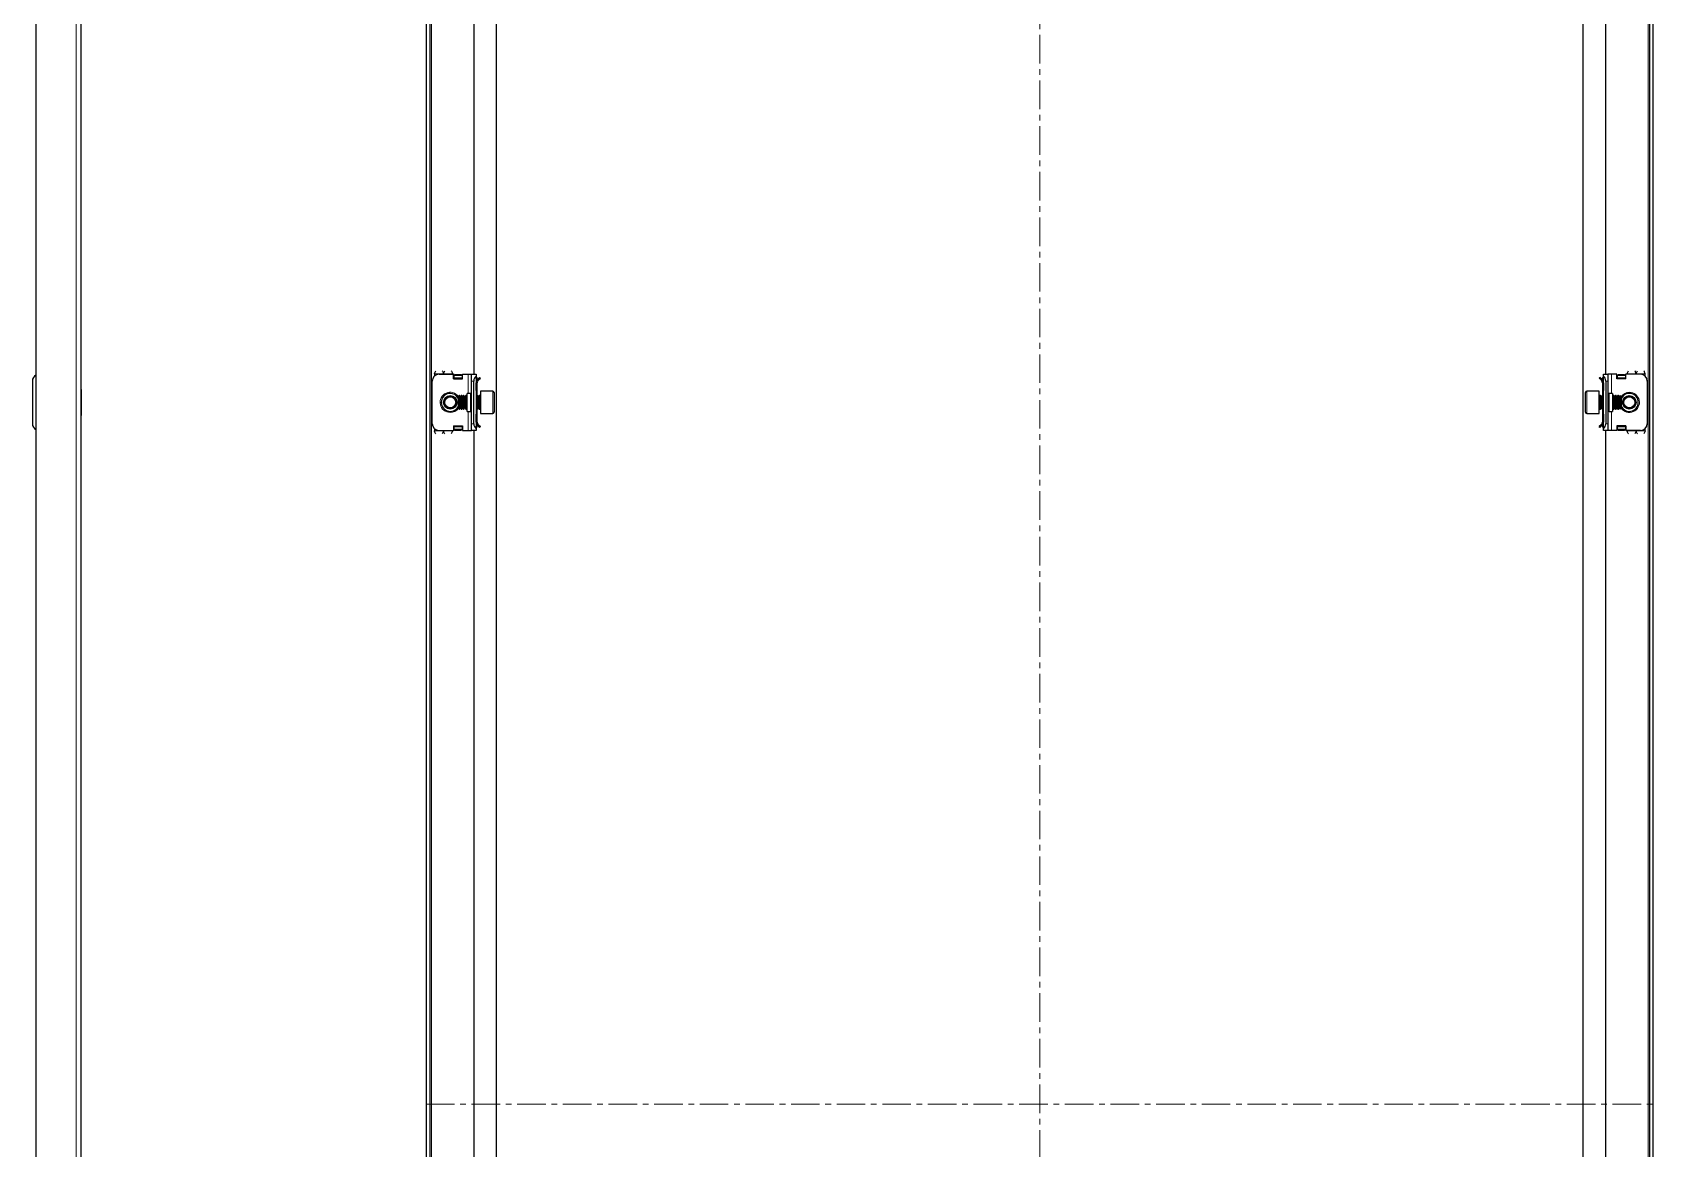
# Model space of a CAD drawing. Header units: millimetres. Extents: x -52 to 1490, y -693 to 1285.
# Drawn here: x 768 to 1490, y 291 to 788 of the extents above; entities that cross this region are included whole.
import ezdxf

# ---------------------------------------------------------------- set-up
doc = ezdxf.new("R2010")
doc.units = ezdxf.units.MM
doc.linetypes.add('CENTERX2', pattern=[20.32, 12.7, -2.54, 2.54, -2.54])
doc.layers.add('FORMAT', color=7, linetype='Continuous')

msp = doc.modelspace()

# ---------------------------------------------------------------- linework, layer by layer
at = {"color": 7, "linetype": 'Continuous', "lineweight": 25}
for p, q in [((769.88, 1191.69), (769.88, -569.31)), ((943.91, -569.31), (943.91, 1191.69)), ((945.41, -569.31), (945.41, 1191.69)), ((1488.41, 1191.69), (1488.41, -569.31)), ((1489.91, 1191.69), (1489.91, -569.31)), ((789.88, 1189.59), (789.88, -567.21)), ((974.91, 1160.69), (974.91, -538.31)), ((1458.91, -538.31), (1458.91, 1160.69)), ((964.91, 1111.19), (964.91, 636.19)), ((1468.91, 636.19), (1468.91, 1111.19)), ((947.41, 636.44), (947.41, 635.42)), ((949.41, 636.19), (955.91, 636.19)), ((955.41, 636.44), (955.41, 636.19)), ((955.91, 634.19), (955.91, 636.19)), ((956.11, 636.07), (955.91, 636.07)), ((956.11, 634.19), (956.11, 636.07)), ((956.16, 635.81), (956.66, 636.16)), ((956.66, 635.81), (956.16, 635.45)), ((956.16, 635.45), (956.16, 635.81)), ((956.16, 634.54), (956.16, 635.45)), ((956.66, 636.16), (956.66, 635.81)), ((956.66, 636.16), (959.16, 636.16)), ((956.66, 635.81), (959.16, 635.81)), ((959.16, 635.81), (959.16, 636.16)), ((959.16, 636.16), (959.66, 635.81)), ((959.66, 635.45), (959.16, 635.81)), ((959.66, 635.81), (959.66, 635.45)), ((959.66, 635.45), (959.66, 634.54)), ((959.91, 634.19), (959.91, 636.19)), ((959.91, 636.19), (962.41, 636.19)), ((962.41, 636.19), (963.91, 636.19)), ((963.91, 636.19), (965.91, 636.19)), ((963.91, 633.19), (963.91, 636.19)), ((965.91, 636.19), (965.91, 635.42)), ((965.91, 635.42), (965.91, 611.95)), ((1467.91, 636.19), (1469.91, 636.19)), ((1467.91, 635.42), (1467.91, 636.19)), ((1467.91, 611.95), (1467.91, 635.42)), ((1469.91, 636.19), (1469.91, 633.19)), ((1471.41, 636.19), (1469.91, 636.19)), ((1473.91, 636.19), (1471.41, 636.19)), ((1473.91, 634.19), (1473.91, 636.19)), ((1474.16, 635.81), (1474.66, 636.16)), ((1474.66, 635.81), (1474.16, 635.45)), ((1474.16, 635.45), (1474.16, 635.81)), ((1474.16, 634.54), (1474.16, 635.45)), ((1474.66, 636.16), (1474.66, 635.81)), ((1474.66, 636.16), (1477.16, 636.16)), ((1474.66, 635.81), (1477.16, 635.81)), ((1477.16, 635.81), (1477.16, 636.16)), ((1477.16, 636.16), (1477.66, 635.81)), ((1477.66, 635.45), (1477.16, 635.81)), ((1477.66, 635.81), (1477.66, 635.45)), ((1477.66, 635.45), (1477.66, 634.54)), ((1477.71, 636.07), (1477.71, 634.19)), ((1477.91, 636.07), (1477.71, 636.07)), ((1477.91, 634.19), (1477.91, 636.19)), ((1484.41, 636.19), (1477.91, 636.19)), ((1478.41, 636.19), (1478.41, 636.44)), ((1486.41, 635.42), (1486.41, 636.44)), ((768.38, 633.19), (768.38, 614.19)), ((790.13, 629.47), (789.88, 629.47)), ((790.13, 629.47), (790.13, 628.75)), ((790.13, 628.75), (790.13, 617.9)), ((946.41, 614.19), (946.41, 633.19)), ((955.91, 634.19), (959.91, 634.19)), ((956.16, 634.19), (956.16, 634.54)), ((959.66, 634.54), (959.66, 634.19)), ((963.91, 614.19), (963.91, 633.19)), ((964.91, 614.19), (964.91, 633.19)), ((965.91, 635.1), (966.11, 634.89)), ((966.41, 632.44), (965.91, 632.44)), ((965.91, 628.94), (965.91, 632.44)), ((966.41, 628.94), (965.91, 628.94)), ((966.41, 634.19), (966.41, 633.73)), ((966.41, 628.94), (966.41, 632.44)), ((966.41, 626.69), (966.41, 628.94)), ((966.49, 633.85), (967.47, 634.83)), ((966.84, 633.5), (966.49, 633.85)), ((966.84, 633.5), (967.82, 634.47)), ((967.47, 634.83), (967.82, 634.47)), ((973.31, 628.69), (967.91, 628.69)), ((967.91, 628.69), (967.91, 620.99)), ((973.91, 628.09), (973.91, 621.32)), ((1459.91, 619.29), (1459.91, 628.09)), ((1465.91, 628.69), (1460.51, 628.69)), ((1465.91, 618.69), (1465.91, 628.69)), ((1466.34, 634.83), (1465.99, 634.47)), ((1466.97, 633.5), (1465.99, 634.47)), ((1467.32, 633.85), (1466.34, 634.83)), ((1466.97, 633.5), (1467.32, 633.85)), ((1467.41, 634.19), (1467.41, 633.79)), ((1467.41, 632.44), (1467.91, 632.44)), ((1467.41, 632.44), (1467.41, 628.94)), ((1467.91, 628.94), (1467.41, 628.94)), ((1467.41, 628.94), (1467.41, 626.69)), ((1467.7, 634.89), (1467.91, 635.1)), ((1467.91, 632.44), (1467.91, 628.94)), ((1468.91, 633.19), (1468.91, 614.19)), ((1469.91, 633.19), (1469.91, 614.19)), ((1477.91, 634.19), (1473.91, 634.19)), ((1474.16, 634.19), (1474.16, 634.54)), ((1477.66, 634.54), (1477.66, 634.19)), ((1487.41, 633.19), (1487.41, 614.19)), ((958.46, 626.69), (957.91, 626.13)), ((957.91, 626.13), (957.91, 622.37)), ((957.91, 622.37), (957.91, 621.24)), ((957.91, 621.24), (958.46, 620.69)), ((958.52, 626.69), (958.46, 626.69)), ((958.46, 626.69), (958.46, 622.07)), ((958.46, 622.07), (958.46, 620.69)), ((958.91, 626.13), (958.52, 626.69)), ((958.52, 626.69), (958.52, 626.21)), ((958.52, 626.21), (958.52, 620.69)), ((958.52, 620.69), (958.91, 621.24)), ((959.29, 626.69), (958.91, 626.13)), ((958.91, 626.13), (958.91, 625.75)), ((958.91, 625.75), (958.91, 621.24)), ((958.91, 621.24), (959.29, 620.69)), ((959.52, 626.69), (959.29, 626.69)), ((959.29, 626.69), (959.29, 626.21)), ((959.29, 626.21), (959.29, 620.69)), ((959.91, 626.13), (959.52, 626.69)), ((959.52, 626.69), (959.52, 626.21)), ((959.52, 626.21), (959.52, 620.69)), ((959.52, 620.69), (959.91, 621.24)), ((960.29, 626.69), (959.91, 626.13)), ((959.91, 626.13), (959.91, 625.75)), ((959.91, 625.75), (959.91, 621.24)), ((959.91, 621.24), (960.29, 620.69)), ((960.52, 626.69), (960.29, 626.69)), ((960.29, 626.69), (960.29, 626.21)), ((960.29, 626.21), (960.29, 620.69)), ((960.91, 626.13), (960.52, 626.69)), ((960.52, 626.69), (960.52, 626.21)), ((960.52, 626.21), (960.52, 620.69)), ((960.52, 620.69), (960.91, 621.24)), ((961.29, 626.69), (960.91, 626.13)), ((960.91, 626.13), (960.91, 625.75)), ((960.91, 625.75), (960.91, 621.24)), ((960.91, 621.24), (961.29, 620.69)), ((961.52, 626.69), (961.29, 626.69)), ((961.29, 626.69), (961.29, 626.21)), ((961.29, 626.21), (961.29, 620.69)), ((961.91, 626.13), (961.52, 626.69)), ((961.52, 626.69), (961.52, 626.21)), ((961.52, 626.21), (961.52, 620.69)), ((961.52, 620.69), (961.91, 621.24)), ((963.41, 627.69), (961.91, 627.69)), ((961.91, 619.69), (961.91, 627.69)), ((966.29, 626.69), (965.91, 626.13)), ((965.91, 621.24), (966.29, 620.69)), ((966.52, 626.69), (966.29, 626.69)), ((966.29, 626.69), (966.29, 626.21)), ((966.29, 626.21), (966.29, 620.69)), ((966.91, 626.13), (966.52, 626.69)), ((966.52, 626.69), (966.52, 626.21)), ((966.52, 626.21), (966.52, 620.69)), ((966.52, 620.69), (966.91, 621.24)), ((967.29, 626.69), (966.91, 626.13)), ((966.91, 626.13), (966.91, 625.75)), ((966.91, 625.75), (966.91, 621.24)), ((966.91, 621.24), (967.29, 620.69)), ((967.66, 626.69), (967.29, 626.69)), ((967.29, 626.69), (967.29, 626.21)), ((967.29, 626.21), (967.29, 620.69)), ((967.91, 620.99), (967.91, 618.69)), ((973.91, 621.32), (973.91, 619.29)), ((1466.52, 626.69), (1466.16, 626.69)), ((1466.91, 626.13), (1466.52, 626.69)), ((1466.52, 626.21), (1466.52, 626.69)), ((1466.52, 620.69), (1466.52, 626.21)), ((1466.52, 620.69), (1466.91, 621.24)), ((1467.29, 626.69), (1466.91, 626.13)), ((1466.91, 625.75), (1466.91, 626.13)), ((1466.91, 621.24), (1466.91, 625.75)), ((1466.91, 621.24), (1467.29, 620.69)), ((1467.52, 626.69), (1467.29, 626.69)), ((1467.29, 626.21), (1467.29, 626.69)), ((1467.29, 620.69), (1467.29, 626.21)), ((1467.91, 626.13), (1467.52, 626.69)), ((1467.52, 626.21), (1467.52, 626.69)), ((1467.52, 620.69), (1467.52, 626.21)), ((1467.52, 620.69), (1467.91, 621.24)), ((1471.91, 627.69), (1470.41, 627.69)), ((1471.91, 627.69), (1471.91, 619.69)), ((1472.29, 626.69), (1471.91, 626.13)), ((1471.91, 621.24), (1472.29, 620.69)), ((1472.52, 626.69), (1472.29, 626.69)), ((1472.29, 626.21), (1472.29, 626.69)), ((1472.29, 620.69), (1472.29, 626.21)), ((1472.91, 626.13), (1472.52, 626.69)), ((1472.52, 626.21), (1472.52, 626.69)), ((1472.52, 620.69), (1472.52, 626.21)), ((1472.52, 620.69), (1472.91, 621.24)), ((1473.29, 626.69), (1472.91, 626.13)), ((1472.91, 625.75), (1472.91, 626.13)), ((1472.91, 621.24), (1472.91, 625.75)), ((1472.91, 621.24), (1473.29, 620.69)), ((1473.52, 626.69), (1473.29, 626.69)), ((1473.29, 626.21), (1473.29, 626.69)), ((1473.29, 620.69), (1473.29, 626.21)), ((1473.91, 626.13), (1473.52, 626.69)), ((1473.52, 626.21), (1473.52, 626.69)), ((1473.52, 620.69), (1473.52, 626.21)), ((1473.52, 620.69), (1473.91, 621.24)), ((1474.29, 626.69), (1473.91, 626.13)), ((1473.91, 625.75), (1473.91, 626.13)), ((1473.91, 621.24), (1473.91, 625.75)), ((1473.91, 621.24), (1474.29, 620.69)), ((1474.52, 626.69), (1474.29, 626.69)), ((1474.29, 626.21), (1474.29, 626.69)), ((1474.29, 620.69), (1474.29, 626.21)), ((1474.91, 626.13), (1474.52, 626.69)), ((1474.52, 626.21), (1474.52, 626.69)), ((1474.52, 620.69), (1474.52, 626.21)), ((1474.52, 620.69), (1474.91, 621.24)), ((1475.29, 626.69), (1474.91, 626.13)), ((1474.91, 625.75), (1474.91, 626.13)), ((1474.91, 621.24), (1474.91, 625.75)), ((1474.91, 621.24), (1475.29, 620.69)), ((1475.35, 626.69), (1475.29, 626.69)), ((1475.29, 626.21), (1475.29, 626.69)), ((1475.29, 620.69), (1475.29, 626.21)), ((1475.91, 626.13), (1475.35, 626.69)), ((1475.35, 620.69), (1475.35, 626.69)), ((1475.35, 620.69), (1475.91, 621.24)), ((1475.91, 621.24), (1475.91, 626.13)), ((789.88, 617.9), (790.13, 617.9)), ((958.46, 620.69), (958.52, 620.69)), ((959.29, 620.69), (959.52, 620.69)), ((960.29, 620.69), (960.52, 620.69)), ((961.29, 620.69), (961.52, 620.69)), ((961.91, 619.69), (963.41, 619.69)), ((963.91, 611.19), (963.91, 614.19)), ((965.91, 618.44), (966.41, 618.44)), ((965.91, 614.94), (965.91, 618.44)), ((966.41, 614.94), (965.91, 614.94)), ((966.29, 620.69), (966.52, 620.69)), ((966.41, 618.44), (966.41, 620.69)), ((966.41, 614.94), (966.41, 618.44)), ((966.41, 613.19), (966.41, 613.58)), ((966.84, 613.88), (966.49, 613.52)), ((966.84, 613.88), (967.82, 612.9)), ((967.29, 620.69), (967.66, 620.69)), ((967.91, 618.69), (973.31, 618.69)), ((1460.51, 618.69), (1465.91, 618.69)), ((1466.97, 613.88), (1465.99, 612.9)), ((1466.16, 620.69), (1466.52, 620.69)), ((1466.97, 613.88), (1467.32, 613.52)), ((1467.29, 620.69), (1467.52, 620.69)), ((1467.41, 620.69), (1467.41, 618.44)), ((1467.41, 618.44), (1467.91, 618.44)), ((1467.41, 618.44), (1467.41, 614.94)), ((1467.41, 614.94), (1467.91, 614.94)), ((1467.41, 613.19), (1467.41, 613.65)), ((1467.91, 618.44), (1467.91, 614.94)), ((1469.91, 614.19), (1469.91, 611.19)), ((1470.41, 619.69), (1471.91, 619.69)), ((1472.29, 620.69), (1472.52, 620.69)), ((1473.29, 620.69), (1473.52, 620.69)), ((1474.29, 620.69), (1474.52, 620.69)), ((1475.29, 620.69), (1475.35, 620.69)), ((947.41, 611.95), (947.41, 610.94)), ((949.41, 611.19), (955.91, 611.19)), ((955.41, 611.19), (955.41, 610.94)), ((955.91, 613.19), (955.91, 611.19)), ((955.91, 613.19), (959.91, 613.19)), ((955.91, 611.3), (956.11, 611.3)), ((956.11, 611.3), (956.11, 613.19)), ((956.16, 612.83), (956.16, 613.19)), ((956.16, 611.92), (956.16, 612.83)), ((956.16, 611.92), (956.66, 611.56)), ((956.16, 611.56), (956.16, 611.92)), ((956.66, 611.21), (956.16, 611.56)), ((959.16, 611.56), (956.66, 611.56)), ((956.66, 611.56), (956.66, 611.21)), ((959.16, 611.21), (956.66, 611.21)), ((959.16, 611.56), (959.66, 611.92)), ((959.16, 611.21), (959.16, 611.56)), ((959.66, 611.56), (959.16, 611.21)), ((959.66, 613.19), (959.66, 612.83)), ((959.66, 612.83), (959.66, 611.92)), ((959.66, 611.92), (959.66, 611.56)), ((959.91, 613.19), (959.91, 611.19)), ((959.91, 611.19), (962.41, 611.19)), ((962.41, 611.19), (963.91, 611.19)), ((965.91, 611.19), (963.91, 611.19)), ((964.91, 611.19), (964.91, 11.19)), ((966.11, 612.48), (965.91, 612.27)), ((965.91, 611.95), (965.91, 611.19)), ((966.49, 613.52), (967.47, 612.55)), ((967.47, 612.55), (967.82, 612.9)), ((1466.34, 612.55), (1465.99, 612.9)), ((1467.32, 613.52), (1466.34, 612.55)), ((1467.91, 612.27), (1467.7, 612.48)), ((1467.91, 611.19), (1467.91, 611.95)), ((1469.91, 611.19), (1467.91, 611.19)), ((1468.91, 11.19), (1468.91, 611.19)), ((1471.41, 611.19), (1469.91, 611.19)), ((1473.91, 611.19), (1471.41, 611.19)), ((1477.91, 613.19), (1473.91, 613.19)), ((1473.91, 613.19), (1473.91, 611.19)), ((1474.16, 612.83), (1474.16, 613.19)), ((1474.16, 611.92), (1474.16, 612.83)), ((1474.16, 611.92), (1474.66, 611.56)), ((1474.16, 611.56), (1474.16, 611.92)), ((1474.66, 611.21), (1474.16, 611.56)), ((1477.16, 611.56), (1474.66, 611.56)), ((1474.66, 611.56), (1474.66, 611.21)), ((1477.16, 611.21), (1474.66, 611.21)), ((1477.16, 611.56), (1477.66, 611.92)), ((1477.16, 611.21), (1477.16, 611.56)), ((1477.66, 611.56), (1477.16, 611.21)), ((1477.66, 613.19), (1477.66, 612.83)), ((1477.66, 612.83), (1477.66, 611.92)), ((1477.66, 611.92), (1477.66, 611.56)), ((1477.71, 613.19), (1477.71, 611.3)), ((1477.71, 611.3), (1477.91, 611.3)), ((1477.91, 613.19), (1477.91, 611.19)), ((1484.41, 611.19), (1477.91, 611.19)), ((1478.41, 610.94), (1478.41, 611.19)), ((1486.41, 610.94), (1486.41, 611.95))]:
    msp.add_line(p, q, dxfattribs=at)
at = {"color": 8, "linetype": 'Continuous', "lineweight": 18}
for p, q in [((787.78, 1191.69), (787.78, -569.31)), ((946.01, -567.21), (946.01, 1189.59)), ((1487.81, 1189.59), (1487.81, -567.21)), ((947.41, 636.44), (951.41, 636.44)), ((951.41, 636.44), (955.41, 636.44)), ((962.41, 627.69), (962.41, 636.19)), ((1471.41, 636.19), (1471.41, 627.69)), ((1478.41, 636.44), (1482.41, 636.44)), ((1486.41, 636.44), (1482.41, 636.44)), ((959.66, 634.54), (956.16, 634.54)), ((964.91, 633.19), (963.91, 633.19)), ((965.91, 634.69), (966.11, 634.89)), ((965.91, 634.19), (966.41, 634.19)), ((973.31, 620.99), (973.31, 628.69)), ((1460.51, 628.69), (1460.51, 618.69)), ((1467.91, 634.19), (1467.41, 634.19)), ((1467.91, 634.69), (1467.7, 634.89)), ((1469.91, 633.19), (1468.91, 633.19)), ((1477.66, 634.54), (1474.16, 634.54)), ((963.41, 619.69), (963.41, 627.69)), ((967.66, 620.69), (967.66, 626.69)), ((973.31, 618.69), (973.31, 620.99)), ((1466.16, 626.69), (1466.16, 622.07)), ((1466.16, 622.07), (1466.16, 620.69)), ((1470.41, 627.69), (1470.41, 619.69)), ((962.41, 611.19), (962.41, 619.69)), ((963.91, 614.19), (964.91, 614.19)), ((1468.91, 614.19), (1469.91, 614.19)), ((1471.41, 619.69), (1471.41, 611.19)), ((947.41, 610.94), (951.41, 610.94)), ((955.41, 610.94), (951.41, 610.94)), ((956.16, 612.83), (959.66, 612.83)), ((965.91, 613.19), (966.41, 613.19)), ((965.91, 612.69), (966.11, 612.48)), ((1467.91, 613.19), (1467.41, 613.19)), ((1467.91, 612.69), (1467.7, 612.48)), ((1474.16, 612.83), (1477.66, 612.83)), ((1482.41, 610.94), (1478.41, 610.94)), ((1486.41, 610.94), (1482.41, 610.94))]:
    msp.add_line(p, q, dxfattribs=at)
at = {"color": 7, "linetype": 'Continuous', "lineweight": 25}
for centre, radius in [((954.41, 623.69), 3), ((954.41, 623.69), 2.76), ((954.41, 623.69), 2.45), ((1479.41, 623.69), 3), ((1479.41, 623.69), 2.76), ((1479.41, 623.69), 2.45)]:
    msp.add_circle(centre, radius, dxfattribs=at)
for centre, radius, start, end in [((771.38, 633.19), 3, 120, 180), ((949.41, 633.19), 3, 90, 180), ((967.91, 633.19), 3, 131.81031, 180), ((1465.91, 633.19), 3, 360, 48.18969), ((1484.41, 633.19), 3, 360, 90), ((963.41, 628.19), 0.5, 270, 0), ((965.41, 634.19), 1, 360, 45), ((973.31, 628.09), 0.6, 0, 90), ((1460.51, 628.09), 0.6, 90, 180), ((1468.41, 634.19), 1, 135, 180), ((1470.41, 628.19), 0.5, 180, 270), ((954.41, 623.69), 4, 90, 331.04498), ((954.41, 623.69), 4, 28.95502, 90), ((967.66, 626.94), 0.25, 270, 0), ((1466.16, 626.94), 0.25, 180, 270), ((1479.41, 623.69), 4, 270, 151.04498), ((1479.41, 623.69), 4, 208.95502, 270), ((771.38, 614.19), 3, 180, 240), ((949.41, 614.19), 3, 180, 270), ((963.41, 619.19), 0.5, 0, 90), ((967.91, 614.19), 3, 180, 228.18969), ((967.66, 620.44), 0.25, 360, 90), ((973.31, 619.29), 0.6, 270, 360), ((1460.51, 619.29), 0.6, 180, 270), ((1466.16, 620.44), 0.25, 90, 180), ((1465.91, 614.19), 3, 311.81031, 360), ((1470.41, 619.19), 0.5, 90, 180), ((1484.41, 614.19), 3, 270, 360), ((965.41, 613.19), 1, 315, 360), ((1468.41, 613.19), 1, 180, 225)]:
    msp.add_arc(centre, radius, start, end, dxfattribs=at)
at = {"color": 8, "linetype": 'Continuous', "lineweight": 18}
for centre, start, end in [((954.41, 623.69), 35.46217, 270), ((1479.41, 623.69), 215.46217, 90), ((1479.41, 623.69), 90, 144.53783), ((954.41, 623.69), 270, 324.53783)]:
    msp.add_arc(centre, 4.5, start, end, dxfattribs=at)
at = {"color": 7, "linetype": 'Continuous', "lineweight": 25}
for points, knots in [([(947.41, 636.44), (947.5, 636.68), (947.69, 637.17), (947.88, 637.56), (947.98, 637.76)], [0, 0, 0, 0, 0.502065, 1, 1, 1, 1]), ([(950.83, 637.75), (950.91, 637.59), (951.09, 637.24), (951.28, 636.76), (951.39, 636.48), (951.41, 636.44)], [0, 0, 0, 0, 0.415483, 0.917152, 1, 1, 1, 1]), ([(951.41, 636.44), (951.5, 636.68), (951.69, 637.17), (951.88, 637.56), (951.98, 637.76)], [0, 0, 0, 0, 0.5020654, 1, 1, 1, 1]), ([(954.83, 637.75), (954.91, 637.59), (955.09, 637.24), (955.28, 636.76), (955.39, 636.48), (955.41, 636.44)], [0, 0, 0, 0, 0.415483, 0.917152, 1, 1, 1, 1]), ([(1478.41, 636.44), (1478.5, 636.68), (1478.69, 637.17), (1478.88, 637.56), (1478.98, 637.76)], [0, 0, 0, 0, 0.502065, 1, 1, 1, 1]), ([(1481.83, 637.75), (1481.91, 637.59), (1482.09, 637.24), (1482.28, 636.76), (1482.39, 636.48), (1482.41, 636.44)], [0, 0, 0, 0, 0.415483, 0.917152, 1, 1, 1, 1]), ([(1482.41, 636.44), (1482.5, 636.68), (1482.69, 637.17), (1482.88, 637.56), (1482.98, 637.76)], [0, 0, 0, 0, 0.5020654, 1, 1, 1, 1]), ([(1485.83, 637.75), (1485.91, 637.59), (1486.09, 637.24), (1486.28, 636.76), (1486.39, 636.48), (1486.41, 636.44)], [0, 0, 0, 0, 0.4154826, 0.9171518, 1, 1, 1, 1]), ([(966.49, 633.85), (966.34, 633.66), (966.03, 633.28), (965.91, 632.76), (965.91, 632.48), (965.91, 632.44)], [0, 0, 0, 0, 0.4618628, 0.9237257, 1, 1, 1, 1]), ([(966.84, 633.5), (966.72, 633.35), (966.54, 633.12), (966.42, 632.74), (966.41, 632.54), (966.41, 632.44)], [0, 0, 0, 0, 0.485042, 0.738404, 1, 1, 1, 1]), ([(1467.41, 632.44), (1467.38, 632.63), (1467.35, 632.92), (1467.17, 633.27), (1467.03, 633.42), (1466.97, 633.5)], [0, 0, 0, 0, 0.485042, 0.738404, 1, 1, 1, 1]), ([(1467.91, 632.44), (1467.88, 632.68), (1467.83, 633.16), (1467.54, 633.62), (1467.35, 633.82), (1467.32, 633.85)], [0, 0, 0, 0, 0.461863, 0.923726, 1, 1, 1, 1]), ([(965.91, 614.94), (965.93, 614.69), (965.98, 614.21), (966.27, 613.75), (966.46, 613.55), (966.49, 613.52)], [0, 0, 0, 0, 0.461863, 0.923726, 1, 1, 1, 1]), ([(966.41, 614.94), (966.43, 614.75), (966.46, 614.46), (966.64, 614.1), (966.78, 613.95), (966.84, 613.88)], [0, 0, 0, 0, 0.485042, 0.738404, 1, 1, 1, 1]), ([(1466.97, 613.88), (1467.09, 614.02), (1467.27, 614.25), (1467.39, 614.63), (1467.4, 614.83), (1467.41, 614.94)], [0, 0, 0, 0, 0.485042, 0.738404, 1, 1, 1, 1]), ([(1467.32, 613.52), (1467.47, 613.71), (1467.78, 614.09), (1467.9, 614.62), (1467.9, 614.9), (1467.91, 614.94)], [0, 0, 0, 0, 0.4618628, 0.9237257, 1, 1, 1, 1]), ([(947.98, 609.62), (947.9, 609.78), (947.72, 610.13), (947.53, 610.62), (947.42, 610.9), (947.41, 610.94)], [0, 0, 0, 0, 0.415483, 0.917152, 1, 1, 1, 1]), ([(951.41, 610.94), (951.31, 610.69), (951.12, 610.2), (950.93, 609.81), (950.83, 609.61)], [0, 0, 0, 0, 0.502065, 1, 1, 1, 1]), ([(951.98, 609.62), (951.9, 609.78), (951.72, 610.13), (951.53, 610.62), (951.42, 610.9), (951.41, 610.94)], [0, 0, 0, 0, 0.415483, 0.917152, 1, 1, 1, 1]), ([(955.41, 610.94), (955.31, 610.69), (955.12, 610.2), (954.93, 609.81), (954.83, 609.61)], [0, 0, 0, 0, 0.502065, 1, 1, 1, 1]), ([(1478.98, 609.62), (1478.9, 609.78), (1478.72, 610.13), (1478.53, 610.62), (1478.42, 610.9), (1478.41, 610.94)], [0, 0, 0, 0, 0.415483, 0.917152, 1, 1, 1, 1]), ([(1482.41, 610.94), (1482.31, 610.69), (1482.12, 610.2), (1481.93, 609.81), (1481.83, 609.61)], [0, 0, 0, 0, 0.502065, 1, 1, 1, 1]), ([(1482.98, 609.62), (1482.9, 609.78), (1482.72, 610.13), (1482.53, 610.62), (1482.42, 610.9), (1482.41, 610.94)], [0, 0, 0, 0, 0.415483, 0.917152, 1, 1, 1, 1]), ([(1486.41, 610.94), (1486.31, 610.69), (1486.12, 610.2), (1485.93, 609.81), (1485.83, 609.61)], [0, 0, 0, 0, 0.5020654, 1, 1, 1, 1])]:
    msp.add_open_spline(points, degree=3, knots=knots, dxfattribs=at)
at = {"layer": 'FORMAT', "linetype": 'CENTERX2', "lineweight": 18}
for p, q in [((1216.91, 1193.69), (1216.91, -571.31)), ((943.61, 311.19), (1490.21, 311.19))]:
    msp.add_line(p, q, dxfattribs=at)

doc.saveas('drawing.dxf')
